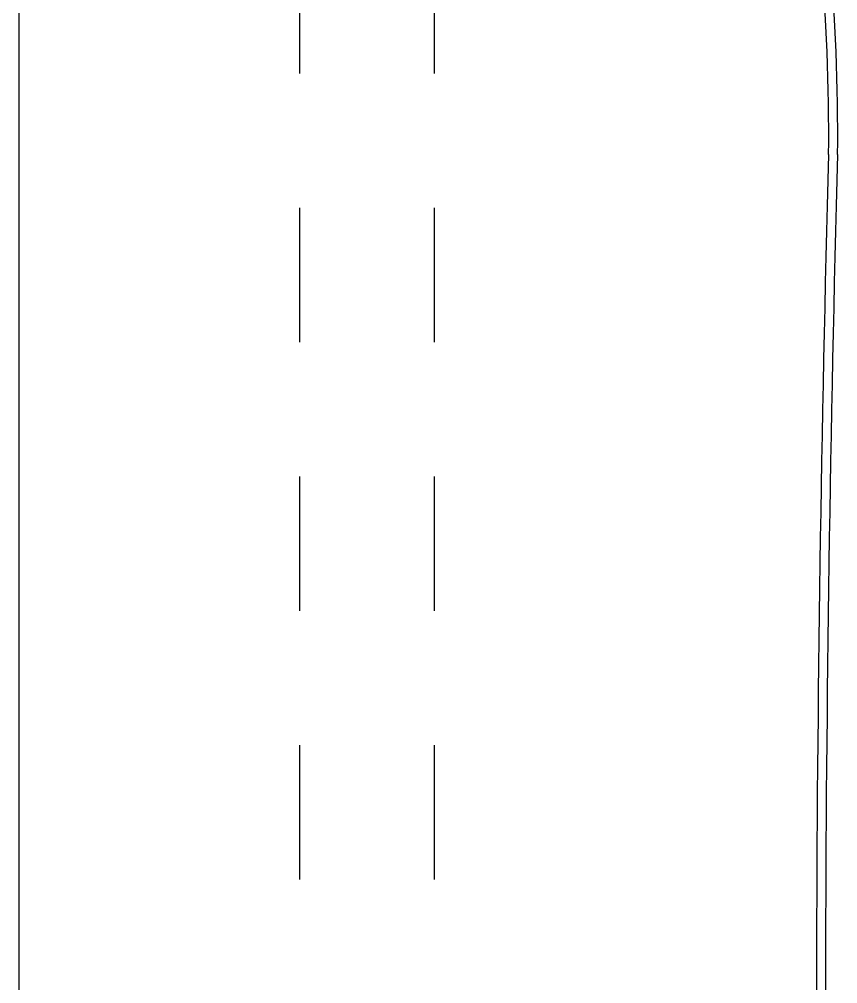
# Model space of a CAD drawing. Header units: inches. Extents: x -2 to 764, y -6 to 562.
# Drawn here: x 457.08 to 475.36, y 433.48 to 455.02 of the extents above; entities that cross this region are included whole.
import ezdxf

# ---------------------------------------------------------------- set-up
doc = ezdxf.new("R2010")
doc.units = ezdxf.units.IN
doc.header["$MEASUREMENT"] = 0
doc.layers.get('0').update_dxf_attribs({"true_color": 0xffffff})
doc.layers.add('ELEC', color=1, linetype='Continuous')
doc.layers.add('TABLE', color=6, linetype='Continuous')

# ---------------------------------------------------------------- blocks, each defined once
blk = doc.blocks.new('UDP1EPS_3696LLNN_0P')
at = {"layer": 'TABLE'}
for p, q in [((-47.94, 18), (47.94, 18)), ((-19.5, 11.734), (-16.5, 11.734)), ((-13.5, 11.734), (-10.5, 11.734)), ((-7.5, 11.734), (-4.5, 11.734)), ((-1.5, 11.734), (1.5, 11.734)), ((-19.5, 8.725), (-16.5, 8.725)), ((-13.5, 8.725), (-10.5, 8.725)), ((-7.5, 8.725), (-4.5, 8.725)), ((-1.5, 8.725), (1.5, 8.725))]:
    blk.add_line(p, q, dxfattribs=at)
blk = doc.blocks.new('UDP1416_2J18M_0P')
at = {"layer": 'ELEC'}
for centre, radius, start, end in [((-2.854, 45.142), 45.221, 269.4231, 281.0564), ((-2.854, 44.941), 45.221, 269.4231, 281.0564), ((-23.053, -715.298), 715.494, 88.418831, 91.342289), ((-23.053, -715.499), 715.494, 88.418831, 91.342289)]:
    blk.add_arc(centre, radius, start, end, dxfattribs=at)

msp = doc.modelspace()

# ---------------------------------------------------------------- block references
at = {"rotation": 90}
for name in ['UDP1EPS_3696LLNN_0P', 'UDP1416_2J18M_0P']:
    msp.add_blockref(name, (475.076, 455.308), dxfattribs=at)

doc.saveas('drawing.dxf')
